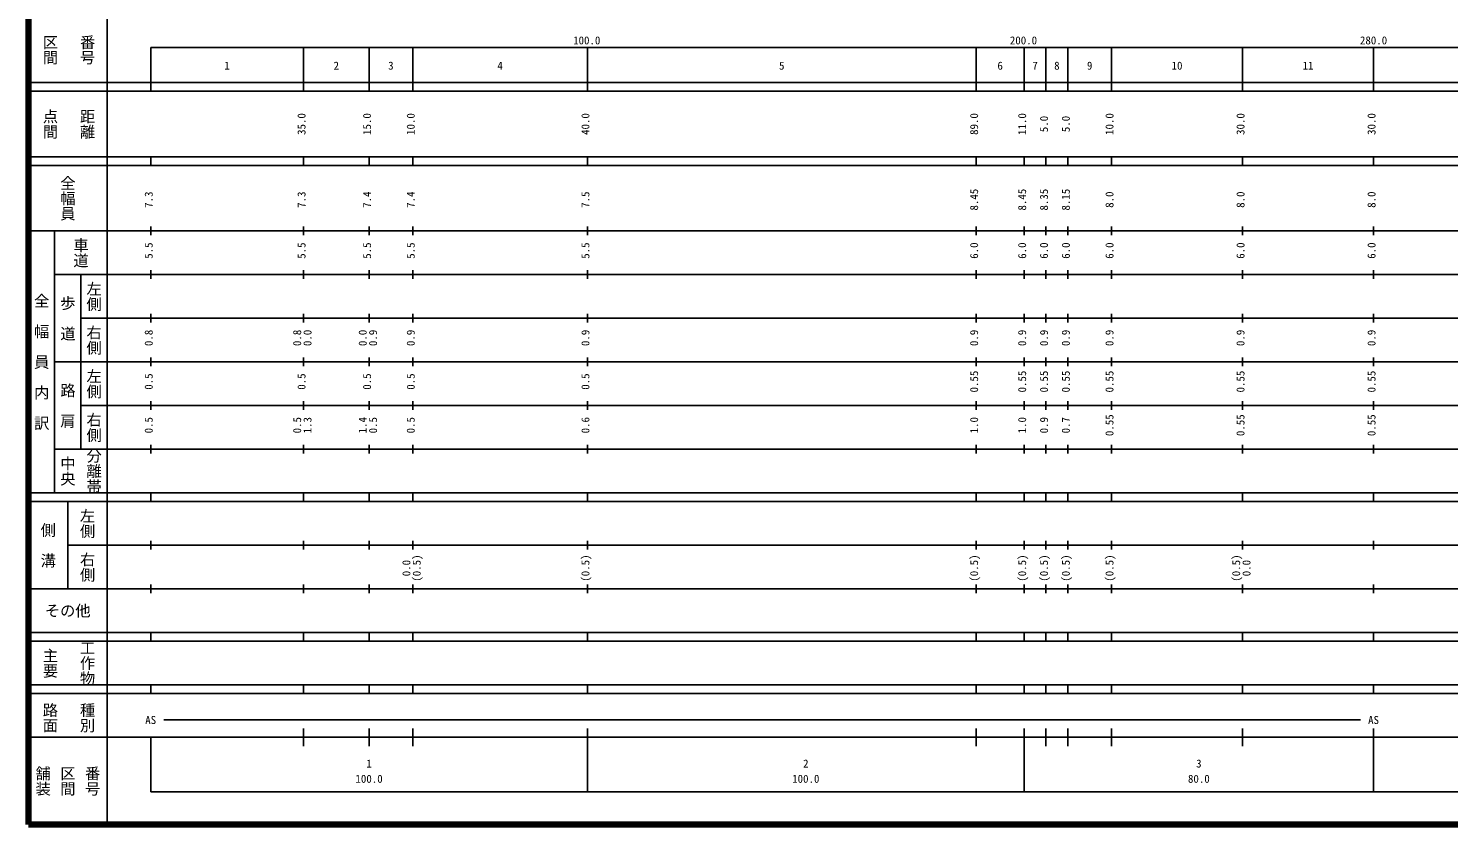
# Model space of a CAD drawing. Units: millimetres on the paper, enlarged 1000 times. Extents: x 40000 to 680000, y 20000 to 380000.
# Drawn here: x 40000 to 365183, y 20000 to 202409 of the extents above; entities that cross this region are included whole.
import ezdxf
from ezdxf.enums import TextEntityAlignment as Align

# ---------------------------------------------------------------- set-up
doc = ezdxf.new("R2010")
doc.units = ezdxf.units.MM
doc.header["$LTSCALE"] = 1000
doc.layers.add('M-TTL', color=2, linetype='Continuous', lineweight=140)
doc.layers.add('M-TTL-BAND', color=7, linetype='Continuous', lineweight=25)
doc.styles.add('@ＭＳ ゴシック', font='')
doc.styles.add('ＭＳ ゴシック', font='')
doc.styles.get('@ＭＳ ゴシック').set_extended_font_data('@MS Gothic')
doc.styles.get('ＭＳ ゴシック').set_extended_font_data('MS Gothic')

msp = doc.modelspace()

# ---------------------------------------------------------------- linework, layer by layer
at = {"layer": 'M-TTL'}
for p, q in [((40000, 380000), (40000, 20000)), ((40000, 20000), (680000, 20000))]:
    msp.add_line(p, q, dxfattribs=at)
at = {"layer": 'M-TTL-BAND'}
for p, q in [((58000, 370000), (58000, 20000)), ((68000, 198000), (579000, 198000)), ((68000, 198000), (68000, 188000)), ((103000, 188000), (103000, 198000)), ((118000, 188000), (118000, 198000)), ((128000, 188000), (128000, 198000)), ((168000, 188000), (168000, 198000)), ((257000, 188000), (257000, 198000)), ((268000, 188000), (268000, 198000)), ((273000, 188000), (273000, 198000)), ((278000, 188000), (278000, 198000)), ((288000, 188000), (288000, 198000)), ((318000, 188000), (318000, 198000)), ((348000, 188000), (348000, 198000)), ((40000, 190000), (579000, 190000)), ((40000, 188000), (579000, 188000)), ((40000, 173000), (579000, 173000)), ((68000, 171000), (68000, 173000)), ((103000, 171000), (103000, 173000)), ((118000, 171000), (118000, 173000)), ((128000, 171000), (128000, 173000)), ((168000, 171000), (168000, 173000)), ((257000, 171000), (257000, 173000)), ((268000, 171000), (268000, 173000)), ((273000, 171000), (273000, 173000)), ((278000, 171000), (278000, 173000)), ((288000, 171000), (288000, 173000)), ((318000, 171000), (318000, 173000)), ((348000, 171000), (348000, 173000)), ((40000, 171000), (579000, 171000)), ((68000, 155000), (68000, 157000)), ((103000, 155000), (103000, 157000)), ((118000, 155000), (118000, 157000)), ((128000, 155000), (128000, 157000)), ((168000, 155000), (168000, 157000)), ((257000, 155000), (257000, 157000)), ((268000, 155000), (268000, 157000)), ((273000, 155000), (273000, 157000)), ((278000, 155000), (278000, 157000)), ((288000, 155000), (288000, 157000)), ((318000, 155000), (318000, 157000)), ((348000, 155000), (348000, 157000)), ((40000, 156000), (579000, 156000)), ((46000, 96000), (46000, 156000)), ((68000, 145000), (68000, 147000)), ((103000, 145000), (103000, 147000)), ((118000, 145000), (118000, 147000)), ((128000, 145000), (128000, 147000)), ((168000, 145000), (168000, 147000)), ((257000, 145000), (257000, 147000)), ((268000, 145000), (268000, 147000)), ((273000, 145000), (273000, 147000)), ((278000, 145000), (278000, 147000)), ((288000, 145000), (288000, 147000)), ((318000, 145000), (318000, 147000)), ((348000, 145000), (348000, 147000)), ((46000, 146000), (579000, 146000)), ((52000, 146000), (52000, 106000)), ((68000, 135000), (68000, 137000)), ((103000, 135000), (103000, 137000)), ((118000, 135000), (118000, 137000)), ((128000, 135000), (128000, 137000)), ((168000, 135000), (168000, 137000)), ((257000, 135000), (257000, 137000)), ((268000, 135000), (268000, 137000)), ((273000, 135000), (273000, 137000)), ((278000, 135000), (278000, 137000)), ((288000, 135000), (288000, 137000)), ((318000, 135000), (318000, 137000)), ((348000, 135000), (348000, 137000)), ((52000, 136000), (579000, 136000)), ((68000, 125000), (68000, 127000)), ((103000, 125000), (103000, 127000)), ((118000, 125000), (118000, 127000)), ((128000, 125000), (128000, 127000)), ((168000, 125000), (168000, 127000)), ((257000, 125000), (257000, 127000)), ((268000, 125000), (268000, 127000)), ((273000, 125000), (273000, 127000)), ((278000, 125000), (278000, 127000)), ((288000, 125000), (288000, 127000)), ((318000, 125000), (318000, 127000)), ((348000, 125000), (348000, 127000)), ((46000, 126000), (579000, 126000)), ((52000, 116000), (579000, 116000)), ((68000, 115000), (68000, 117000)), ((103000, 115000), (103000, 117000)), ((118000, 115000), (118000, 117000)), ((128000, 115000), (128000, 117000)), ((168000, 115000), (168000, 117000)), ((257000, 115000), (257000, 117000)), ((268000, 115000), (268000, 117000)), ((273000, 115000), (273000, 117000)), ((278000, 115000), (278000, 117000)), ((288000, 115000), (288000, 117000)), ((318000, 115000), (318000, 117000)), ((348000, 115000), (348000, 117000)), ((46000, 106000), (579000, 106000)), ((68000, 105000), (68000, 107000)), ((103000, 105000), (103000, 107000)), ((118000, 105000), (118000, 107000)), ((128000, 105000), (128000, 107000)), ((168000, 105000), (168000, 107000)), ((257000, 105000), (257000, 107000)), ((268000, 105000), (268000, 107000)), ((273000, 105000), (273000, 107000)), ((278000, 105000), (278000, 107000)), ((288000, 105000), (288000, 107000)), ((318000, 105000), (318000, 107000)), ((348000, 105000), (348000, 107000)), ((40000, 96000), (579000, 96000)), ((68000, 94000), (68000, 96000)), ((103000, 94000), (103000, 96000)), ((118000, 94000), (118000, 96000)), ((128000, 94000), (128000, 96000)), ((168000, 94000), (168000, 96000)), ((257000, 94000), (257000, 96000)), ((268000, 94000), (268000, 96000)), ((273000, 94000), (273000, 96000)), ((278000, 94000), (278000, 96000)), ((288000, 94000), (288000, 96000)), ((318000, 94000), (318000, 96000)), ((348000, 94000), (348000, 96000)), ((40000, 94000), (579000, 94000)), ((49000, 94000), (49000, 74000)), ((68000, 83000), (68000, 85000)), ((103000, 83000), (103000, 85000)), ((118000, 83000), (118000, 85000)), ((128000, 83000), (128000, 85000)), ((168000, 83000), (168000, 85000)), ((257000, 83000), (257000, 85000)), ((268000, 83000), (268000, 85000)), ((273000, 83000), (273000, 85000)), ((278000, 83000), (278000, 85000)), ((288000, 83000), (288000, 85000)), ((318000, 83000), (318000, 85000)), ((348000, 83000), (348000, 85000)), ((49000, 84000), (579000, 84000)), ((68000, 73000), (68000, 75000)), ((103000, 73000), (103000, 75000)), ((118000, 73000), (118000, 75000)), ((128000, 73000), (128000, 75000)), ((168000, 73000), (168000, 75000)), ((257000, 73000), (257000, 75000)), ((268000, 73000), (268000, 75000)), ((273000, 73000), (273000, 75000)), ((278000, 73000), (278000, 75000)), ((288000, 73000), (288000, 75000)), ((318000, 73000), (318000, 75000)), ((348000, 73000), (348000, 75000)), ((40000, 74000), (579000, 74000)), ((40000, 64000), (579000, 64000)), ((40000, 62000), (579000, 62000)), ((68000, 62000), (68000, 64000)), ((103000, 62000), (103000, 64000)), ((118000, 62000), (118000, 64000)), ((128000, 62000), (128000, 64000)), ((168000, 62000), (168000, 64000)), ((257000, 62000), (257000, 64000)), ((268000, 62000), (268000, 64000)), ((273000, 62000), (273000, 64000)), ((278000, 62000), (278000, 64000)), ((288000, 62000), (288000, 64000)), ((318000, 62000), (318000, 64000)), ((348000, 62000), (348000, 64000)), ((40000, 52000), (579000, 52000)), ((40000, 50000), (579000, 50000)), ((68000, 50000), (68000, 52000)), ((103000, 50000), (103000, 52000)), ((118000, 50000), (118000, 52000)), ((128000, 50000), (128000, 52000)), ((168000, 50000), (168000, 52000)), ((257000, 50000), (257000, 52000)), ((268000, 50000), (268000, 52000)), ((273000, 50000), (273000, 52000)), ((278000, 50000), (278000, 52000)), ((288000, 50000), (288000, 52000)), ((318000, 50000), (318000, 52000)), ((348000, 50000), (348000, 52000)), ((71000, 44000), (345000, 44000)), ((40000, 40000), (579000, 40000)), ((68000, 40000), (68000, 27500)), ((103000, 38000), (103000, 42000)), ((118000, 38000), (118000, 42000)), ((128000, 38000), (128000, 42000)), ((168000, 27500), (168000, 42000)), ((257000, 38000), (257000, 42000)), ((268000, 27500), (268000, 42000)), ((273000, 38000), (273000, 42000)), ((278000, 38000), (278000, 42000)), ((288000, 38000), (288000, 42000)), ((318000, 38000), (318000, 42000)), ((348000, 27500), (348000, 42000)), ((68000, 27500), (579000, 27500))]:
    msp.add_line(p, q, dxfattribs=at)

# ---------------------------------------------------------------- texts
at = {"layer": 'M-TTL-BAND', "style": '@ＭＳ ゴシック'}
for s, p in [('区間', (45000, 197500)), ('番号', (53500, 197500)), ('点間', (45000, 180500)), ('距離', (53500, 180500)), ('全幅員', (49000, 163500)), ('車道', (52000, 151000)), ('左側', (55000, 141000)), ('全\u3000幅\u3000員\u3000内\u3000訳', (43000, 126000)), ('歩\u3000道', (49000, 136000)), ('右側', (55000, 131000)), ('左側', (55000, 121000)), ('路\u3000肩', (49000, 116000)), ('右側', (55000, 111000)), ('中央', (49000, 101000)), ('分離帯', (55000, 101000)), ('左側', (53500, 89000)), ('側\u3000溝', (44500, 84000)), ('右側', (53500, 79000)), ('主要', (45000, 57000)), ('工作物', (53500, 57000)), ('路面', (45000, 44500)), ('種別', (53500, 44500)), ('舗装', (43333, 30000)), ('区間', (49000, 30000)), ('番号', (54667, 30000))]:
    msp.add_text(s, height=2566, rotation=270, dxfattribs=at).set_placement(p, align=Align.MIDDLE_CENTER)
at = {"layer": 'M-TTL-BAND', "style": 'ＭＳ ゴシック'}
for s, p in [('100.0', (167844, 198195)), ('200.0', (267844, 198195)), ('280.0', (348000, 198195)), ('1', (85500, 192405)), ('2', (110500, 192405)), ('3', (123000, 192405)), ('4', (148000, 192405)), ('5', (212500, 192405)), ('6', (262500, 192405)), ('7', (270500, 192405)), ('8', (275500, 192405)), ('9', (283000, 192405)), ('10', (303000, 192405)), ('11', (333000, 192405)), ('AS', (68000, 42500)), ('AS', (348000, 42500)), ('1', (118000, 32523)), ('2', (218000, 32523)), ('3', (308000, 32523)), ('100.0', (118000, 29033)), ('100.0', (218000, 29033)), ('80.0', (308000, 29033))]:
    msp.add_text(s, height=1833, dxfattribs=at).set_placement(p, align=Align.BOTTOM_CENTER)
for s, p in [('35.0', (104000, 180500)), ('15.0', (119000, 180500)), ('10.0', (129000, 180500)), ('40.0', (169000, 180500)), ('89.0', (258000, 180500)), ('11.0', (269000, 180500)), ('5.0', (274000, 180500)), ('5.0', (279000, 180500)), ('10.0', (289000, 180500)), ('30.0', (319000, 180500)), ('30.0', (349000, 180500)), ('7.3', (69000, 163174)), ('7.3', (104000, 163174)), ('7.4', (119000, 163174)), ('7.4', (129000, 163174)), ('7.5', (169000, 163174)), ('8.45', (258000, 163174)), ('8.45', (269000, 163174)), ('8.35', (274000, 163174)), ('8.15', (279000, 163174)), ('8.0', (289000, 163174)), ('8.0', (319000, 163174)), ('8.0', (349000, 163174)), ('5.5', (69000, 151500)), ('5.5', (104000, 151500)), ('5.5', (119000, 151500)), ('5.5', (129000, 151500)), ('5.5', (169000, 151500)), ('6.0', (258000, 151500)), ('6.0', (269000, 151500)), ('6.0', (274000, 151500)), ('6.0', (279000, 151500)), ('6.0', (289000, 151500)), ('6.0', (319000, 151500)), ('6.0', (349000, 151500)), ('0.8', (69000, 131500)), ('0.8', (103000, 131500)), ('0.0', (105370, 131500)), ('0.0', (118000, 131500)), ('0.9', (120370, 131500)), ('0.9', (129000, 131500)), ('0.9', (169000, 131500)), ('0.9', (258000, 131500)), ('0.9', (269000, 131500)), ('0.9', (274000, 131500)), ('0.9', (279000, 131500)), ('0.9', (289000, 131500)), ('0.9', (319000, 131500)), ('0.9', (349000, 131500)), ('0.55', (258000, 121500)), ('0.55', (269000, 121500)), ('0.55', (274000, 121500)), ('0.55', (279000, 121500)), ('0.55', (289000, 121500)), ('0.55', (319000, 121500)), ('0.55', (349000, 121500)), ('0.5', (69000, 121500)), ('0.5', (104000, 121500)), ('0.5', (119000, 121500)), ('0.5', (129000, 121500)), ('0.5', (169000, 121500)), ('0.55', (289000, 111500)), ('0.55', (319000, 111500)), ('0.55', (349000, 111500)), ('0.5', (69000, 111500)), ('0.5', (103000, 111500)), ('1.3', (105370, 111500)), ('1.4', (118000, 111500)), ('0.5', (120370, 111500)), ('0.5', (129000, 111500)), ('0.6', (169000, 111500)), ('1.0', (258000, 111500)), ('1.0', (269000, 111500)), ('0.9', (274000, 111500)), ('0.7', (279000, 111500)), ('(0.5)', (130370, 78764)), ('(0.5)', (169000, 78764)), ('(0.5)', (258000, 78764)), ('(0.5)', (269000, 78764)), ('(0.5)', (274000, 78764)), ('(0.5)', (279000, 78764)), ('(0.5)', (289000, 78764)), ('(0.5)', (318000, 78764)), ('0.0', (128000, 78764)), ('0.0', (320370, 78764))]:
    msp.add_text(s, height=1833, rotation=90, dxfattribs=at).set_placement(p, align=Align.BOTTOM_CENTER)
msp.add_text('その他', height=2566, dxfattribs=at).set_placement((49000, 69000), align=Align.MIDDLE_CENTER)

doc.saveas('drawing.dxf')
